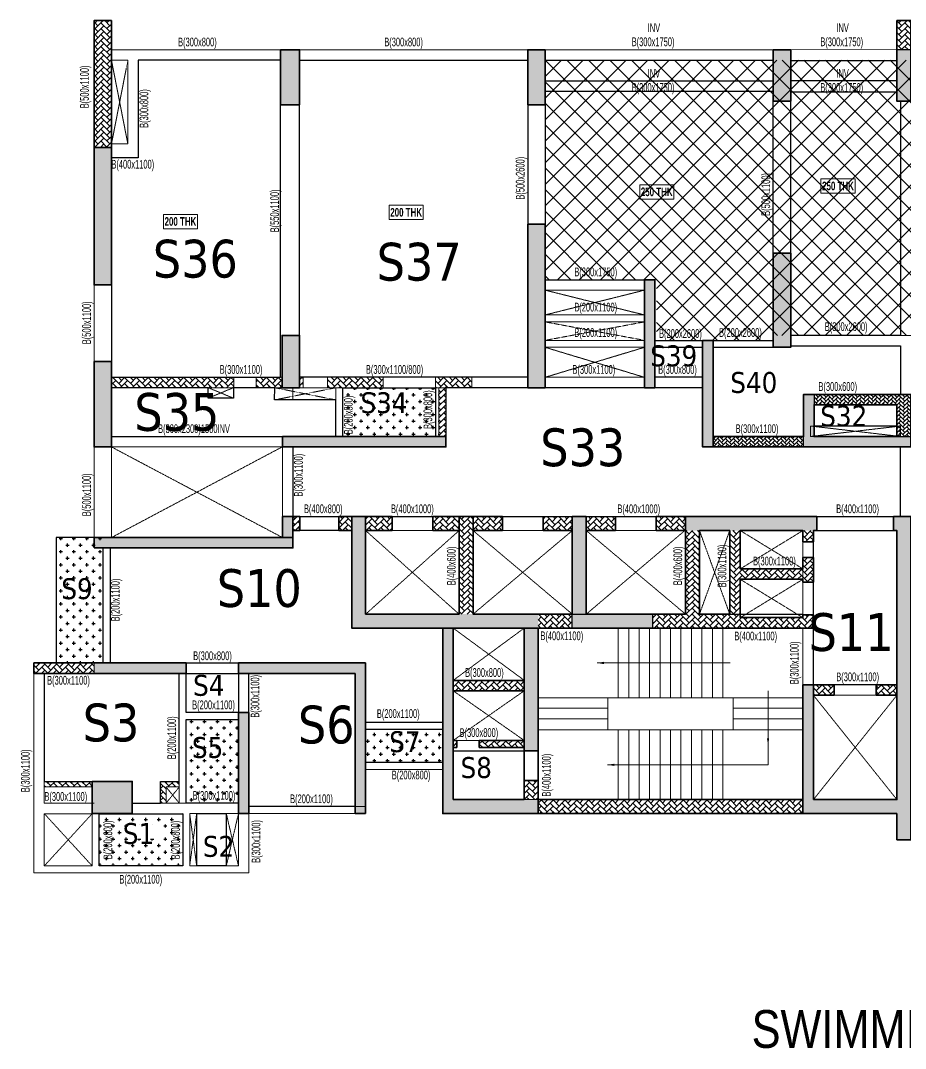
# Model space of a CAD drawing. Header units: millimetres. Extents: x 98 to 57397, y 201 to 31805.
# Drawn here: x 98 to 25502, y 1859 to 31366 of the extents above; entities that cross this region are included whole.
import ezdxf

# ---------------------------------------------------------------- set-up
doc = ezdxf.new("R2010")
doc.units = ezdxf.units.MM
doc.linetypes.add('HIDDEN', pattern=[0.375, 0.25, -0.125])
for name, color, linetype, lineweight in [('A-ANNO-DIMS', 8, 'Continuous', 15), ('A-DETL-MISC', 35, 'Continuous', 15), ('A-FLOR-IDEN', 11, 'Continuous', 9), ('A-HIDD-ABVE', 8, 'HIDDEN', 20), ('S-BEAM', 7, 'Continuous', 18), ('S-BEAM-IDEN', 2, 'Continuous', 9), ('S-COL HATCH', 9, 'Continuous', 0), ('S-COLS', 5, 'Continuous', 35)]:
    doc.layers.add(name, color=color, linetype=linetype, lineweight=lineweight)
doc.layers.add('changes', color=7, linetype='Continuous')
doc.layers.add('SUNK SLAB', color=8, linetype='Continuous')
doc.styles.add('Dim.s & Anno.(Misc.)', font='ARIALN.TTF')
doc.styles.add('Swis721 LtCn BT', font='swisscl.ttf', dxfattribs={"width": 0.9, "height": 233.355162})
doc.styles.add('Swis721 LtCn BT_B', font='', dxfattribs={"width": 0.9, "height": 246.918336})
doc.styles.get('Swis721 LtCn BT_B').set_extended_font_data('Swis721 LtCn BT', bold=True)
doc.dimstyles.new('A-GFC-100', dxfattribs={"dimscale": 100, "dimtxt": 1.75, "dimasz": 1.5, "dimexe": 1.5, "dimexo": 0, "dimgap": 1, "dimtad": 1, "dimdsep": 46, "dimtxsty": 'Dim.s & Anno.(Misc.)', "dimblk": 'ARCHTICK', "dimcen": 0, "dimdle": 1.5, "dimclrd": 256, "dimclre": 8, "dimclrt": 6, "dimazin": 2, "dimtfac": 1, "dimtix": 1, "dimtmove": 2, "dimatfit": 3, "dimfxl": 1, "dimtolj": 1, "dimlwd": -1, "dimlwe": 9, "dimarcsym": 0})
pattern_1 = [(45, (-31792792.5, 20735559.75), (0, 169.7056275), [360, -120]), (135, (-31792707.64, 20735644.6), (1e-14, 169.7056275), [360, -120])]
pattern_2 = [(45, (-31792792.494, 20735559.75), (0, 113.13708499), [240, -80]), (135, (-31792735.926, 20735616.32), (9e-15, 113.13708499), [240, -80])]
pattern_3 = [(45, (-31609283, 20752631.54), (0, 169.7056275), [360, -120]), (135, (-31609198.14, 20752716.4), (1e-14, 169.7056275), [360, -120])]
pattern_4 = [(0, (-31351980.12, 21125058.22), (187.5, 187.5), [93.75, -281.25]), (90, (-31351933.25, 21125011.34), (-187.5, 187.5), [93.75, -281.25])]

# ---------------------------------------------------------------- blocks, each defined once
blk = doc.blocks.new('A$C2f35dc8c')
at = {"layer": 'S-COL HATCH'}
h = blk.add_hatch(dxfattribs=at)
h.set_pattern_fill('AR-HBONE', color=256, scale=30)
h.set_pattern_definition(pattern_1)
h.paths.add_polyline_path([(1729, 23515), (2229, 23515), (2229, 19876), (1729, 19876)])
h = blk.add_hatch(dxfattribs=at)
h.set_pattern_fill('AR-HBONE', color=256, scale=30)
h.set_pattern_definition(pattern_1)
h.paths.add_polyline_path([(25179, 23515), (24779, 23515), (24779, 22681), (24779, 22681), (25179, 22681)])
at = {"layer": 'S-COL HATCH', "transparency": 33554687}
h = blk.add_hatch(color=256, dxfattribs=at)
h.dxf.hatch_style = 1
h.paths.add_polyline_path([(7079, 21100), (7629, 21100), (7629, 22675), (7079, 22675)])
h = blk.add_hatch(color=256, dxfattribs=at)
h.dxf.hatch_style = 1
h.paths.add_polyline_path([(14679, 22675), (14179, 22675), (14179, 21100), (14679, 21100)])
h = blk.add_hatch(color=256, dxfattribs=at)
h.dxf.hatch_style = 1
h.paths.add_polyline_path([(21229, 21200), (21729, 21200), (21729, 22675), (21229, 22675)])
h = blk.add_hatch(color=256, dxfattribs=at)
h.dxf.hatch_style = 1
h.paths.add_polyline_path([(24779, 22681), (25179, 22681), (25179, 21200), (24779, 21200)])
h = blk.add_hatch(color=256, dxfattribs=at)
h.dxf.hatch_style = 1
h.paths.add_polyline_path([(2229, 19876), (1729, 19876), (1729, 15926), (2229, 15926)])
h = blk.add_hatch(color=256, dxfattribs=at)
h.dxf.hatch_style = 1
h.paths.add_polyline_path([(14179, 17675), (14679, 17675), (14679, 12975), (14179, 12975)])
h = blk.add_hatch(color=256, dxfattribs=at)
h.dxf.hatch_style = 1
h.paths.add_polyline_path([(21729, 16835), (21229, 16835), (21229, 14135), (21729, 14135)])
h = blk.add_hatch(color=256, dxfattribs=at)
h.dxf.hatch_style = 1
h.paths.add_polyline_path([(17529, 12975), (17829, 12975), (17829, 16075), (17529, 16075)])
h = blk.add_hatch(color=256, dxfattribs=at)
h.dxf.hatch_style = 1
h.paths.add_polyline_path([(7629, 14408), (7629, 14464), (7629, 14475), (7129, 14475), (7129, 12975), (7629, 12975)])
h = blk.add_hatch(color=256, dxfattribs=at)
h.dxf.hatch_style = 1
h.paths.add_polyline_path([(19499, 14335), (19199, 14335), (19199, 11275), (19499, 11275), (19499, 11575)])
h = blk.add_hatch(color=256, dxfattribs=at)
h.dxf.hatch_style = 1
h.paths.add_polyline_path([(1729, 11275), (2229, 11275), (2229, 13726), (1729, 13726)])
at = {"layer": 'S-COL HATCH'}
h = blk.add_hatch(dxfattribs=at)
h.set_pattern_fill('AR-HBONE', color=256, scale=30)
h.set_pattern_definition(pattern_1)
h.paths.add_polyline_path([(5739, 13275), (2231, 13275), (2231, 12976), (5739, 12976)])
h = blk.add_hatch(dxfattribs=at)
h.set_pattern_fill('AR-HBONE', color=256, scale=30)
h.set_pattern_definition(pattern_1)
h.paths.add_polyline_path([(7129, 13275), (6379, 13275), (6379, 12974), (6910, 12974), (6910, 12975), (7129, 12975)])
h = blk.add_hatch(dxfattribs=at)
h.set_pattern_fill('AR-HBONE', color=256, scale=30)
h.set_pattern_definition(pattern_1)
h.paths.add_polyline_path([(7730, 13275), (7629, 13275), (7629, 12975), (7730, 12975)])
h = blk.add_hatch(dxfattribs=at)
h.set_pattern_fill('AR-HBONE', color=256, scale=30)
h.set_pattern_definition(pattern_1)
h.paths.add_polyline_path([(10029, 13275), (8430, 13275), (8430, 12975), (10029, 12975)])
h = blk.add_hatch(dxfattribs=at)
h.set_pattern_fill('AR-HBONE', color=256, scale=30)
h.set_pattern_definition(pattern_1)
h.paths.add_polyline_path([(11529, 13275), (11529, 12975), (12579, 12975), (12579, 13275)])
h = blk.add_hatch(dxfattribs=at)
h.set_pattern_fill('AR-HBONE', color=256, scale=30)
h.set_pattern_definition(pattern_1)
h.paths.add_polyline_path([(11829, 12975), (11629, 12975), (11629, 11575), (11829, 11575)])
at = {"layer": 'S-COL HATCH', "transparency": 33554687}
h = blk.add_hatch(color=256, dxfattribs=at)
h.dxf.hatch_style = 1
h.paths.add_polyline_path([(22099, 12785), (22399, 12785), (22399, 11575), (25179, 11575), (25179, 11275), (22099, 11275)])
at = {"layer": 'S-COL HATCH'}
h = blk.add_hatch(dxfattribs=at)
h.set_pattern_fill('AR-HBONE', color=256, scale=20)
h.set_pattern_definition(pattern_2)
h.paths.add_polyline_path([(24779, 12485), (24779, 11575), (24779, 11575), (24779, 11575), (25179, 11575), (25179, 12785), (22399, 12785), (22399, 12485), (22399, 12485)])
at = {"layer": 'S-COL HATCH', "transparency": 33554687}
h = blk.add_hatch(color=256, dxfattribs=at)
h.dxf.hatch_style = 1
h.paths.add_polyline_path([(11829, 11575), (11629, 11575), (7439, 11575), (7439, 11275), (11829, 11275)])
h.paths.add_polyline_path([(7439, 11575), (7140, 11575), (7140, 11275), (7439, 11275)])
at = {"layer": 'S-COL HATCH'}
h = blk.add_hatch(dxfattribs=at)
h.set_pattern_fill('AR-HBONE', color=256, scale=20)
h.set_pattern_definition(pattern_2)
h.paths.add_polyline_path([(19499, 11575), (19499, 11275), (22099, 11275), (22099, 11575)])
at = {"layer": 'S-COL HATCH', "transparency": 33554687}
h = blk.add_hatch(color=256, dxfattribs=at)
h.dxf.hatch_style = 1
h.paths.add_polyline_path([(7140, 8675), (7439, 8675), (7439, 9275), (7140, 9275)])
at = {"layer": 'S-COL HATCH'}
h = blk.add_hatch(dxfattribs=at)
h.set_pattern_fill('AR-HBONE', color=256, scale=30)
h.set_pattern_definition(pattern_3)
h.paths.add_polyline_path([(7640, 8875), (7640, 9275), (7440, 9275), (7440, 8875)])
h = blk.add_hatch(dxfattribs=at)
h.set_pattern_fill('AR-HBONE', color=256, scale=30)
h.set_pattern_definition(pattern_3)
h.paths.add_polyline_path([(9125, 8875), (9125, 9275), (8760, 9275), (8760, 8875), (8849, 8875)])
at = {"layer": 'S-COL HATCH', "transparency": 33554687}
h = blk.add_hatch(color=256, dxfattribs=at)
h.dxf.hatch_style = 1
h.paths.add_polyline_path([(14479, 6075), (14479, 6475), (9525, 6475), (9525, 9275), (9125, 9275), (9125, 6075)])
at = {"layer": 'S-COL HATCH'}
h = blk.add_hatch(dxfattribs=at)
h.set_pattern_fill('AR-HBONE', color=256, scale=30)
h.set_pattern_definition(pattern_3)
h.paths.add_polyline_path([(10283, 8875), (10283, 9275), (9525, 9275), (9525, 8875)])
h = blk.add_hatch(dxfattribs=at)
h.set_pattern_fill('AR-HBONE', color=256, scale=30)
h.set_pattern_definition(pattern_3)
h.paths.add_polyline_path([(12209, 9275), (11453, 9275), (11453, 8875), (12209, 8875)])
h = blk.add_hatch(dxfattribs=at)
h.set_pattern_fill('AR-HBONE', color=256, scale=30)
h.set_pattern_definition(pattern_1)
h.paths.add_polyline_path([(12209, 6475), (12609, 6475), (12609, 9275), (12209, 9275)])
h = blk.add_hatch(dxfattribs=at)
h.set_pattern_fill('AR-HBONE', color=256, scale=30)
h.set_pattern_definition(pattern_3)
h.paths.add_polyline_path([(13450, 9275), (12609, 9275), (12609, 8875), (13450, 8875)])
h = blk.add_hatch(dxfattribs=at)
h.set_pattern_fill('AR-HBONE', color=256, scale=30)
h.set_pattern_definition(pattern_3)
h.paths.add_polyline_path([(15460, 8875), (15460, 9275), (14620, 9275), (14620, 8875)])
at = {"layer": 'S-COL HATCH', "transparency": 33554687}
h = blk.add_hatch(color=256, dxfattribs=at)
h.dxf.hatch_style = 1
h.paths.add_polyline_path([(15459, 9275), (15859, 9275), (15859, 6475), (15459, 6475)])
at = {"layer": 'S-COL HATCH'}
h = blk.add_hatch(dxfattribs=at)
h.set_pattern_fill('AR-HBONE', color=256, scale=30)
h.set_pattern_definition(pattern_3)
h.paths.add_polyline_path([(16700, 8875), (16700, 9275), (15860, 9275), (15860, 8875)])
h = blk.add_hatch(dxfattribs=at)
h.set_pattern_fill('AR-HBONE', color=256, scale=30)
h.set_pattern_definition(pattern_3)
h.paths.add_polyline_path([(18710, 8875), (18710, 9275), (17870, 9275), (17870, 8875), (18200, 8875)])
at = {"layer": 'S-COL HATCH', "transparency": 33554687}
h = blk.add_hatch(color=256, dxfattribs=at)
h.dxf.hatch_style = 1
h.paths.add_polyline_path([(18709, 9275), (22479, 9275), (22479, 8875), (18709, 8875)])
h = blk.add_hatch(color=256, dxfattribs=at)
h.dxf.hatch_style = 1
h.paths.add_polyline_path([(22379, 4450), (22079, 4450), (22079, 1150), (22079, 750), (24779, 750), (24779, 0), (25179, 0), (25179, 1150), (25179, 1150), (25179, 9275), (24679, 9275), (24679, 8875), (24779, 8875), (24779, 1150), (24779, 1150), (22379, 1150), (22379, 1150)])
at = {"layer": 'S-COL HATCH'}
h = blk.add_hatch(dxfattribs=at)
h.set_pattern_fill('AR-HBONE', color=256, scale=30)
h.set_pattern_definition(pattern_1)
h.paths.add_polyline_path([(19979, 8875), (20279, 8875), (20279, 7775), (22079, 7775), (22079, 8100), (22379, 8100), (22379, 7398), (22079, 7398), (22079, 7475), (20279, 7475), (20279, 6375), (22079, 6375), (22079, 6453), (22379, 6453), (22379, 6075), (17759, 6075), (17759, 6475), (19979, 6475)])
h = blk.add_hatch(dxfattribs=at)
h.set_pattern_fill('AR-HBONE', color=256, scale=30)
h.set_pattern_definition(pattern_1)
h.paths.add_polyline_path([(18709, 6475), (19109, 6475), (19109, 8875), (18709, 8875)])
h = blk.add_hatch(dxfattribs=at)
h.set_pattern_fill('AR-HBONE', color=256, scale=30)
h.set_pattern_definition(pattern_1)
h.paths.add_polyline_path([(22079, 8875), (22379, 8875), (22379, 8550), (22079, 8550)])
at = {"layer": 'S-COL HATCH', "transparency": 33554687}
h = blk.add_hatch(color=256, dxfattribs=at)
h.dxf.hatch_style = 1
h.paths.add_polyline_path([(1729, 8675), (1729, 8375), (7439, 8375), (7439, 8675)])
at = {"layer": 'S-COL HATCH'}
h = blk.add_hatch(dxfattribs=at)
h.set_pattern_fill('AR-HBONE', color=256, scale=30)
h.set_pattern_definition(pattern_1)
h.paths.add_polyline_path([(15459, 6475), (14479, 6475), (14479, 6075), (15459, 6075)])
at = {"layer": 'S-COL HATCH', "transparency": 33554687}
h = blk.add_hatch(color=256, dxfattribs=at)
h.dxf.hatch_style = 1
h.paths.add_polyline_path([(15459, 6475), (17759, 6475), (17759, 6075), (15459, 6075)])
h = blk.add_hatch(color=256, dxfattribs=at)
h.dxf.hatch_style = 1
h.paths.add_polyline_path([(12039, 6075), (11739, 6075), (11739, 750), (12039, 750), (14479, 750), (14479, 1150), (12039, 1150), (12039, 2850), (12039, 2850), (12039, 2850)])
h = blk.add_hatch(color=256, dxfattribs=at)
h.dxf.hatch_style = 1
h.paths.add_polyline_path([(14479, 6075), (14079, 6075), (14079, 6075), (14079, 4575), (14079, 4575), (14079, 4275), (14079, 2550), (14479, 2550)])
at = {"layer": 'S-COL HATCH'}
h = blk.add_hatch(dxfattribs=at)
h.set_pattern_fill('AR-HBONE', color=256, scale=30)
h.set_pattern_definition(pattern_1)
h.paths.add_polyline_path([(1729, 4775), (1729, 5075), (0, 5075), (0, 4775)])
at = {"layer": 'S-COL HATCH', "transparency": 33554687}
h = blk.add_hatch(color=256, dxfattribs=at)
h.dxf.hatch_style = 1
h.paths.add_polyline_path([(4375, 5075), (1729, 5075), (1729, 4775), (4375, 4775)])
h = blk.add_hatch(color=256, dxfattribs=at)
h.dxf.hatch_style = 1
h.paths.add_polyline_path([(9525, 5075), (5875, 5075), (5875, 4775), (9225, 4775), (9225, 750), (9525, 750)])
at = {"layer": 'S-COL HATCH'}
h = blk.add_hatch(dxfattribs=at)
h.set_pattern_fill('AR-HBONE', color=256, scale=30)
h.set_pattern_definition(pattern_1)
h.paths.add_polyline_path([(14079, 4575), (12039, 4575), (12039, 4275), (14079, 4275)])
h = blk.add_hatch(dxfattribs=at)
h.set_pattern_fill('AR-HBONE', color=256, scale=30)
h.set_pattern_definition([(45, (-31792792.5, 20683630.75), (0, 169.7056275), [360, -120]), (135, (-31792707.64, 20683715.6), (1e-14, 169.7056275), [360, -120])])
h.paths.add_polyline_path([(22979, 4150), (22979, 4450), (22379, 4450), (22379, 4150)])
h.paths.add_polyline_path([(24779, 4150), (24779, 4450), (24179, 4450), (24179, 4150)])
at = {"layer": 'S-COL HATCH', "transparency": 33554687}
h = blk.add_hatch(color=256, dxfattribs=at)
h.dxf.hatch_style = 1
h.paths.add_polyline_path([(6175, 3648), (5875, 3648), (5875, 750), (6175, 750)])
at = {"layer": 'S-COL HATCH'}
h = blk.add_hatch(dxfattribs=at)
h.set_pattern_fill('AR-HBONE', color=256, scale=30)
h.set_pattern_definition(pattern_1)
h.paths.add_polyline_path([(12139, 2850), (12039, 2850), (12039, 2650), (12139, 2650)])
h = blk.add_hatch(dxfattribs=at)
h.set_pattern_fill('AR-HBONE', color=256, scale=30)
h.set_pattern_definition(pattern_1)
h.paths.add_polyline_path([(12789, 2850), (12789, 2650), (14079, 2650), (14079, 2850)])
h = blk.add_hatch(dxfattribs=at)
h.set_pattern_fill('AR-HBONE', color=256, scale=30)
h.set_pattern_definition([(45, (-31792792.5, 20635841.75), (0, 169.7056275), [360, -120]), (135, (-31792707.64, 20635926.6), (1e-14, 169.7056275), [360, -120])])
h.paths.add_polyline_path([(4175, 1675), (4175, 1515), (3795, 1515), (3795, 1048), (3635, 1048), (3635, 1675)])
h.paths.add_polyline_path([(300, 1675), (1675, 1675), (1675, 1515), (300, 1515)])
at = {"layer": 'S-COL HATCH', "transparency": 33554687}
h = blk.add_hatch(color=256, dxfattribs=at)
h.dxf.hatch_style = 1
h.paths.add_polyline_path([(2825, 1675), (1675, 1675), (1675, 750), (2825, 750)])
at = {"layer": 'S-COL HATCH'}
h = blk.add_hatch(dxfattribs=at)
h.set_pattern_fill('AR-HBONE', color=256, scale=30)
h.set_pattern_definition(pattern_1)
h.paths.add_polyline_path([(14479, 1700), (14079, 1700), (14079, 1150), (14479, 1150)])
h = blk.add_hatch(dxfattribs=at)
h.set_pattern_fill('AR-HBONE', color=256, scale=30)
h.set_pattern_definition(pattern_1)
h.paths.add_polyline_path([(14479, 1150), (22079, 1150), (22079, 750), (14479, 750)])
at = {"layer": 'changes'}
blk.add_line((24779, 22681, 0), (25179, 22681, 0), dxfattribs=at)
at = {"layer": 'changes', "elevation": 0}
for points in [[(22099, 12785), (22399, 12785), (22399, 11575), (25179, 11575), (25179, 11275), (22099, 11275)], [(15459, 6475), (17759, 6475), (17759, 6075), (15459, 6075)]]:
    blk.add_lwpolyline(points, close=True, dxfattribs=at)
at = {"layer": 'S-BEAM', "linetype": 'HIDDEN'}
blk.add_line((15859, 9275, 0), (16675, 9275, 0), dxfattribs=at)
at = {"layer": 'S-BEAM', "color": 5, "elevation": 0}
for points in [[(5739, 13276), (2231, 13276), (2231, 12976), (5739, 12976)], [(6379, 13275), (7129, 13275), (7129, 12974), (6379, 12974)], [(7629, 13275), (7730, 13275), (7730, 12975), (7629, 12975)], [(8430, 13275), (10029, 13275), (10029, 12975), (8430, 12975)], [(11529, 13275), (12579, 13275), (12579, 12975), (11529, 12975)], [(11629, 12975), (11829, 12975), (11829, 11575), (11629, 11575)]]:
    blk.add_lwpolyline(points, close=True, dxfattribs=at)
at = {"layer": 'S-COL HATCH'}
blk.add_line((22399, 12485, 0), (22399, 12785, 0), dxfattribs=at)
at = {"layer": 'S-COL HATCH', "transparency": 33554687}
blk.add_line((1729, 5075, 0), (1729, 4775, 0), dxfattribs=at)
at = {"layer": 'S-COLS'}
for p, q in [((2229, 23515, 0), (2229, 23515, 0)), ((2229, 19876, 0), (1729, 19876, 0)), ((7140, 11275, 0), (7140, 11575, 0)), ((19499, 11575, 0), (19499, 11275, 0)), ((7640, 9275, 0), (7439, 9275, 0)), ((7640, 8875, 0), (7640, 9275, 0)), ((8760, 9275, 0), (8760, 8875, 0)), ((8760, 9275, 0), (9125, 9275, 0)), ((9525, 9275, 0), (10283, 9275, 0)), ((10283, 8875, 0), (10283, 9275, 0)), ((11453, 9275, 0), (11453, 8875, 0)), ((11453, 9275, 0), (12209, 9275, 0)), ((12609, 9275, 0), (13450, 9275, 0)), ((13450, 8875, 0), (13450, 9275, 0)), ((14620, 9275, 0), (14620, 8875, 0)), ((16700, 8875, 0), (16700, 9275, 0)), ((17870, 9275, 0), (17870, 8875, 0)), ((17870, 9275, 0), (18709, 9275, 0)), ((7640, 8875, 0), (7439, 8875, 0)), ((8760, 8875, 0), (9125, 8875, 0)), ((10283, 8875, 0), (9525, 8875, 0)), ((11453, 8875, 0), (12209, 8875, 0)), ((12609, 8875, 0), (13450, 8875, 0)), ((14620, 8875, 0), (15459, 8875, 0)), ((15859, 8875, 0), (16700, 8875, 0)), ((17870, 8875, 0), (18709, 8875, 0)), ((9525, 5075, 0), (5875, 5075, 0)), ((5875, 5075, 0), (5875, 4775, 0)), ((9525, 5075, 0), (9525, 750, 0)), ((5875, 4775, 0), (9225, 4775, 0)), ((9225, 4775, 0), (9225, 750, 0)), ((22079, 4450, 0), (22079, 1150, 0)), ((22379, 4450, 0), (22379, 1150, 0)), ((14079, 2550, 0), (14479, 2550, 0)), ((14079, 1700, 0), (14479, 1700, 0)), ((22079, 1150, 0), (22079, 750, 0)), ((9525, 750, 0), (9225, 750, 0))]:
    blk.add_line(p, q, dxfattribs=at)
at = {"layer": 'S-COLS', "elevation": 0}
for points in [[(2229, 23515), (2229, 15926), (1729, 15926), (1729, 23515)], [(24779, 23515), (25179, 23515), (25179, 21200), (24779, 21200)], [(7079, 22675), (7629, 22675), (7629, 21100), (7079, 21100)], [(14679, 22675), (14179, 22675), (14179, 21100), (14679, 21100)], [(21229, 21200), (21729, 21200), (21729, 22675), (21229, 22675)], [(14179, 17675), (14679, 17675), (14679, 12975), (14179, 12975)], [(21229, 16835), (21229, 14135), (21729, 14135), (21729, 16835)], [(17529, 16075), (17829, 16075), (17829, 12975), (17529, 12975)], [(19199, 14335), (19199, 11275), (25179, 11275), (25179, 12785), (22099, 12785), (22099, 11575), (19499, 11575), (19499, 14335), (19199, 14335)], [(1729, 13726), (2229, 13726), (2229, 11275), (1729, 11275)], [(24779, 12485), (22399, 12485), (22399, 11575), (24779, 11575)], [(19109, 6475), (19979, 6475), (19979, 8875), (19109, 8875)], [(1729, 8375), (7439, 8375), (7439, 8675), (1729, 8675)], [(0, 5075), (4375, 5075), (4375, 4775), (0, 4775)], [(14079, 4575), (12039, 4575), (12039, 4275), (14079, 4275)], [(5875, 3648), (6175, 3648), (6175, 750), (5875, 750)], [(1675, 750), (2825, 750), (2825, 1675), (1675, 1675)]]:
    blk.add_lwpolyline(points, close=True, dxfattribs=at)
for points in [[(14179, 21100), (14179, 22675), (14679, 22675), (14679, 21100)], [(14679, 17675), (14679, 12975), (14179, 12975), (14179, 17675)], [(7129, 12975), (7129, 14475), (7629, 14475), (7629, 12975), (7079, 12975)], [(7140, 11275), (11829, 11275), (11829, 11575), (7140, 11575)], [(18709, 9275), (22479, 9275), (22479, 8875), (22379, 8875), (22379, 8550), (22079, 8550), (22079, 8875), (21179, 8875), (20279, 8875), (20279, 7775), (22079, 7775), (22079, 8100), (22379, 8100), (22379, 7398), (22079, 7398), (22079, 7475), (20279, 7475), (20279, 6375), (21179, 6375), (22079, 6375), (22079, 6453), (22379, 6453), (22379, 6075), (20279, 6075), (20279, 6075), (9125, 6075), (9125, 9275), (9525, 9275), (9525, 6475), (12209, 6475), (12209, 9275)], [(12209, 9275), (12609, 9275)], [(12609, 9275), (12609, 6475), (15459, 6475), (15459, 9275)], [(15459, 9275), (15859, 9275)], [(15859, 9275), (15859, 6475), (18709, 6475), (18709, 9275)], [(25179, 1150), (25179, 9275), (24679, 9275), (24679, 8875), (24779, 8875), (24779, 1150), (22379, 1150)], [(11739, 6075), (11739, 750), (12039, 750)], [(12039, 1150), (12039, 6075)], [(14079, 6075), (14079, 1150)], [(14079, 750), (14479, 750), (14479, 6075)], [(22379, 4150), (22979, 4150), (22979, 4450), (22079, 4450)], [(24779, 4150), (24179, 4150), (24179, 4450), (24779, 4450)], [(12139, 2850), (12039, 2850)], [(12139, 2650), (12139, 2850)], [(12789, 2850), (12789, 2650)], [(14079, 2850), (12789, 2850)], [(12039, 2650), (12139, 2650)], [(12789, 2650), (14079, 2650)], [(14079, 1150), (12039, 1150)], [(22079, 1150), (14479, 1150), (14479, 750), (24779, 750)], [(24779, 750), (24779, 0), (25179, 0), (25179, 1150)], [(12039, 750), (14079, 750)]]:
    blk.add_lwpolyline(points, dxfattribs=at)
at = {"layer": 'S-COLS', "color": 5, "elevation": 0}
blk.add_lwpolyline([(7140, 9275), (7439, 9275), (7439, 8675), (7140, 8675)], close=True, dxfattribs=at)
blk = doc.blocks.new('_ARCHTICK')
at = {"color": 0, "linetype": 'ByBlock', "const_width": 0.15}
blk.add_lwpolyline([(-0.5, -0.5), (0.5, 0.5)], dxfattribs=at)

msp = doc.modelspace()

# ---------------------------------------------------------------- hatches: boundary and pattern name
at = {"layer": 'S-COL HATCH'}
h = msp.add_hatch(dxfattribs=at)
h.set_pattern_fill('ANSI37', color=256, scale=3500)
h.set_pattern_definition([(45, (-31353012.23, 20680958.36), (-309.359217, 309.359217), []), (135, (-31353012.23, 20680958.36), (-309.359217, -309.359217), [])])
h.paths.add_polyline_path([(42358, 30226), (15158, 30226), (15158, 23926), (18358, 23926), (18358, 22186), (21708, 22186), (21708, 22326), (35808, 22326), (35800, 22186), (39158, 22186), (39158, 23926), (42358, 23926)])
at = {"layer": 'SUNK SLAB'}
h = msp.add_hatch(dxfattribs=at)
h.set_pattern_fill('CROSS', color=8, scale=750, style=0)
h.set_pattern_definition(pattern_4)
h.paths.add_polyline_path([(9348, 20826), (9348, 19426), (12108, 19426), (12108, 20826)])
h.paths.add_polyline_path([(9775, 19428), (9775, 20701), (9248, 20701), (9248, 19428)], flags=9)
h = msp.add_hatch(dxfattribs=at)
h.set_pattern_fill('CROSS', color=8, scale=750, style=0)
h.set_pattern_definition(pattern_4)
h.paths.add_polyline_path([(2468, 16526), (1118, 16526), (1118, 12926), (2468, 12926)])
h = msp.add_hatch(dxfattribs=at)
h.set_pattern_fill('CROSS', color=8, scale=750, style=0)
h.set_pattern_definition([(0, (-31351980.12, 21125058.2), (187.5, 187.5), [93.75, -281.25]), (90, (-31351933.25, 21125011.33), (-187.5, 187.5), [93.75, -281.25])])
h.paths.add_polyline_path([(6354, 11299), (4854, 11299), (4854, 8899), (6354, 8899)])
h.paths.add_polyline_path([(4974, 8857), (6373, 8857), (6373, 9384), (4974, 9384)], flags=9)
h = msp.add_hatch(dxfattribs=at)
h.set_pattern_fill('CROSS', color=8, scale=750, style=0)
h.set_pattern_definition(pattern_4)
h.paths.add_polyline_path([(12218, 10066), (12218, 11026), (10004, 11026), (10004, 10066)])
h = msp.add_hatch(dxfattribs=at)
h.set_pattern_fill('CROSS', color=8, scale=750, style=0)
h.set_pattern_definition(pattern_4)
h.paths.add_polyline_path([(4754, 7100), (4754, 8601), (2354, 8599), (2354, 7099)])
h.paths.add_polyline_path([(3187, 7872), (3187, 8284), (4165, 8284), (4165, 7872)], flags=0)
h.paths.add_polyline_path([(2816, 7230), (2816, 8503), (2289, 8503), (2289, 7230)], flags=9)
h.paths.add_polyline_path([(4811, 7223), (4811, 8496), (4284, 8496), (4284, 7223)], flags=9)
h.paths.add_polyline_path([(3141, 7820), (4191, 7820), (4191, 8338), (3141, 8338)], flags=24)

# ---------------------------------------------------------------- linework, layer by layer
at = {"layer": 'A-ANNO-DIMS', "ltscale": 500, "elevation": 0}
msp.add_lwpolyline([(20768, 10001), (21558, 10001), (21558, 10566)], dxfattribs=at)
at = {"layer": 'A-DETL-MISC'}
for p, q in [((17258, 13926, 0), (17258, 11926, 0)), ((17558, 13926, 0), (17558, 11926, 0)), ((17858, 13926, 0), (17858, 11926, 0)), ((18158, 13926, 0), (18158, 11926, 0)), ((18458, 13926, 0), (18458, 11926, 0)), ((18758, 13926, 0), (18758, 11926, 0)), ((19058, 13926, 0), (19058, 11926, 0)), ((19358, 13926, 0), (19358, 11926, 0)), ((19658, 13926, 0), (19658, 11926, 0)), ((19958, 13926, 0), (19958, 11926, 0)), ((20258, 13926, 0), (20258, 11926, 0)), ((17258, 9001, 0), (17258, 11001, 0)), ((17558, 9001, 0), (17558, 11001, 0)), ((17858, 9001, 0), (17858, 11001, 0)), ((18158, 9001, 0), (18158, 11001, 0)), ((18458, 9001, 0), (18458, 11001, 0)), ((18758, 9001, 0), (18758, 11001, 0)), ((19058, 9001, 0), (19058, 11001, 0)), ((19358, 9001, 0), (19358, 11001, 0)), ((19658, 9001, 0), (19658, 11001, 0)), ((19958, 9001, 0), (19958, 11001, 0)), ((20258, 9001, 0), (20258, 11001, 0))]:
    msp.add_line(p, q, dxfattribs=at)
at = {"layer": 'A-DETL-MISC', "elevation": 0}
for points in [[(16958, 11926), (14958, 11926)], [(20558, 11926), (22558, 11926)], [(16958, 11626), (14958, 11626)], [(20558, 11626), (22558, 11626)], [(16958, 11326), (14958, 11326)], [(20558, 11326), (22558, 11326)], [(16958, 11001), (14958, 11001)], [(20558, 11001), (22558, 11001)]]:
    msp.add_lwpolyline(points, dxfattribs=at)
msp.add_lwpolyline([(20558, 11926), (20558, 11001), (16958, 11001), (16958, 11926)], close=True, dxfattribs=at)
at = {"layer": 'A-FLOR-IDEN', "color": 8, "elevation": 0, "flags": 128}
for points in [[(18850, 26651), (18850, 26239), (17873, 26239), (17873, 26651)], [(24054, 26821), (24054, 26409), (23077, 26409), (23077, 26821)], [(11657, 26064), (11657, 25652), (10680, 25652), (10680, 26064)], [(5177, 25801), (5177, 25389), (4199, 25389), (4199, 25801)]]:
    msp.add_lwpolyline(points, close=True, dxfattribs=at)
at = {"layer": 'A-HIDD-ABVE', "linetype": 'HIDDEN'}
for p, q in [((3178, 30226, 0), (2708, 27826, 0)), ((3178, 27826, 0), (2708, 30226, 0)), ((15158, 23626, 0), (18008, 22916, 0)), ((15158, 22916, 0), (18008, 23626, 0)), ((18008, 23626, 0), (18008, 23626, 0)), ((15158, 22716, 0), (17958, 22196, 0)), ((15158, 22186, 0), (18008, 22716)), ((15158, 21986, 0), (18008, 21126, 0)), ((15158, 21126, 0), (18008, 21986, 0)), ((5485, 20527, 0), (6208, 20827, 0)), ((6208, 20527, 0), (5485, 20827, 0)), ((9148, 20476, 0), (7389, 20827, 0)), ((7389, 20476, 0), (9148, 20826, 0)), ((22778, 19727, 0), (25358, 19426, 0)), ((22778, 19426, 0), (25358, 19727, 0)), ((2708, 19126, 0), (7618, 16526, 0)), ((2708, 16526, 0), (7606, 19126, 0)), ((10004, 16726, 0), (12688, 14326, 0)), ((10004, 14326, 0), (12688, 16726, 0)), ((13088, 16726, 0), (15938, 14326, 0)), ((13088, 14326, 0), (15938, 16726, 0)), ((16338, 16726, 0), (19188, 14326, 0)), ((16338, 14326, 0), (19168, 16726, 0)), ((19588, 16726, 0), (20458, 14326, 0)), ((19588, 14326, 0), (20458, 16726, 0)), ((20758, 16726, 0), (22558, 15626, 0)), ((20758, 15626, 0), (22558, 16726, 0)), ((20758, 15326, 0), (22558, 14226, 0)), ((20758, 14226, 0), (22558, 15326, 0)), ((12518, 13926, 0), (14558, 12426, 0)), ((12518, 12426, 0), (14558, 13926, 0)), ((12518, 12126, 0), (14558, 10701, 0)), ((12518, 10701, 0), (14557, 12126, 0)), ((22858, 12001, 0), (25258, 9001, 0)), ((22858, 9001, 0), (25258, 12001, 0)), ((4274, 9366, 0), (4654, 8901, 0)), ((4274, 8901, 0), (4654, 9366, 0)), ((2154, 7099, 0), (779, 8599, 0)), ((779, 7099, 0), (2154, 8599, 0)), ((4954, 8601, 0), (5155, 7101, 0)), ((4954, 7101, 0), (5154, 8601, 0)), ((6004, 8601, 0), (6355, 7101, 0)), ((6004, 7101, 0), (6354, 8601, 0))]:
    msp.add_line(p, q, dxfattribs=at)
at = {"layer": 'changes'}
msp.add_line((20458, 14326, 0), (22558, 14326, 0), dxfattribs=at)
at = {"layer": 'changes', "color": 1, "elevation": 0}
for points in [[(3478, 30226), (3478, 27426), (2708, 27426), (2709, 21127), (7558, 21126), (7558, 30226)], [(8108, 30226), (14658, 30226), (14658, 21126), (8108, 21126)], [(15158, 30226), (21708, 30226), (21708, 29626), (15158, 29626)], [(22208, 30221), (25258, 30221), (25258, 29632), (22208, 29632)], [(21708, 22186), (21708, 29326), (15158, 29326), (15158, 23926), (18308, 23926), (18308, 22186)], [(22208, 29321), (25258, 29321), (25258, 29051), (25358, 29051), (25358, 22326), (22208, 22326)], [(18308, 21986), (19678, 21986), (19678, 21126), (18308, 21126)], [(22578, 19426), (19978, 19426), (19978, 21986), (22208, 21986), (22208, 22026), (25358, 22026), (25358, 20636), (22578, 20636)], [(7918, 19126), (7918, 17126), (25358, 17126), (25358, 19126), (19678, 19126), (19678, 20826), (12308, 20826), (12308, 19126)], [(9348, 20826), (12008, 20826), (12008, 19426), (9348, 19426)], [(22878, 20336), (25258, 20336), (25258, 19727), (22878, 19727)], [(2118, 12926), (2468, 12926), (2468, 13276), (2468, 15876), (2468, 16226), (2208, 16226), (2208, 16226), (2208, 16526), (1118, 16526), (1118, 12926)], [(2668, 16226), (2668, 12926), (10004, 12926), (10004, 11226), (12218, 11226), (12218, 13926), (9604, 13926), (9604, 16726), (7918, 16726), (7918, 16226)], [(22858, 16726), (25258, 16726), (25258, 12301), (22858, 12301)], [(4654, 12626), (779, 12626), (779, 9624), (779, 9524), (3304, 9526), (3304, 8899), (4114, 8899), (4114, 9524), (4654, 9524)], [(4854, 12624), (6354, 12624), (6354, 11499), (4854, 11499)], [(6654, 12626), (9704, 12626), (9704, 8801), (6654, 8801)], [(4854, 11299), (6354, 11299), (6354, 8899), (4854, 8899)], [(10004, 11026), (12218, 11026), (12218, 10066), (10004, 10066)], [(12518, 10401), (14558, 10401), (14558, 9001), (12518, 9001)], [(2359, 8599), (4754, 8599), (4754, 7099), (2359, 7099)], [(5154, 8601), (6004, 8601), (6004, 7101), (5155, 7101)]]:
    msp.add_lwpolyline(points, close=True, dxfattribs=at)
msp.add_lwpolyline([(9148, 19426), (9148, 20476), (7389, 20476), (7400, 20825), (6208, 20825), (6208, 20527), (5485, 20527), (5485, 20826), (2708, 20827), (2708, 19426), (9148, 19426)], dxfattribs=at)
at = {"layer": 'S-BEAM'}
for p, q in [((2708, 30526, 0), (8108, 30526, 0)), ((8108, 30526, 0), (14658, 30526, 0)), ((15158, 30526, 0), (21708, 30526, 0)), ((22208, 30526, 0), (25258, 30532, 0)), ((2708, 30226, 0), (3178, 30226, 0)), ((3178, 27826, 0), (3178, 30226, 0)), ((15158, 30226, 0), (21708, 30226, 0)), ((22208, 30221, 0), (25258, 30227, 0)), ((15158, 29626, 0), (21708, 29626, 0)), ((22208, 29626, 0), (25258, 29632, 0)), ((15158, 29326, 0), (21708, 29326, 0)), ((22208, 29321, 0), (25258, 29327, 0)), ((15158, 25526, 0), (15158, 28991, 0)), ((2708, 27826, 0), (3178, 27826, 0)), ((15408, 23926, 0), (15158, 23926, 0)), ((2208, 23777, 0), (2208, 21577, 0)), ((15158, 23626, 0), (18008, 23626, 0)), ((18008, 23626, 0), (18008, 23626, 0)), ((15158, 22916, 0), (18008, 22916, 0)), ((15158, 22716, 0), (18008, 22716)), ((15158, 22186, 0), (18008, 22186, 0)), ((18358, 22186, 0), (21716, 22186, 0)), ((19978, 22186, 0), (21708, 22186, 0)), ((22208, 22326, 0), (35316, 22326, 0)), ((15158, 21986, 0), (18008, 21986, 0)), ((15158, 21126, 0), (18008, 21126, 0)), ((8108, 20826, 0), (9148, 20826, 0)), ((9148, 20826, 0), (9148, 19426, 0)), ((9348, 20826, 0), (12008, 20826, 0)), ((9348, 20826, 0), (9348, 19426, 0)), ((12308, 20826, 0), (14658, 20826, 0)), ((2208, 19126, 0), (2208, 16526, 0)), ((2708, 19126, 0), (2708, 16526, 0)), ((2708, 19126, 0), (7606, 19126, 0)), ((7618, 17126, 0), (7618, 19126, 0)), ((2468, 16526, 0), (1118, 16526, 0)), ((1118, 12926), (1118, 16526)), ((10004, 16726, 0), (12688, 16726, 0)), ((13088, 16726, 0), (15938, 16726, 0)), ((16338, 16726, 0), (19168, 16726, 0)), ((22558, 14304, 0), (22558, 16726, 0)), ((2468, 12926), (2468, 16226, 0)), ((22558, 13926, 0), (22558, 12301, 0)), ((479, 12626, 0), (479, 6901, 0)), ((23458, 12001, 0), (24658, 12001, 0)), ((4854, 11299, 0), (6354, 11299, 0)), ((4854, 11299, 0), (4854, 8899, 0)), ((10004, 11026, 0), (12218, 11026, 0)), ((12618, 10701, 0), (13268, 10701, 0)), ((10004, 10066, 0), (12218, 10066, 0)), ((10004, 9866, 0), (12218, 9866, 0)), ((4274, 9366, 0), (4654, 9366, 0)), ((4274, 9366, 0), (4274, 8899, 0)), ((4654, 9366, 0), (4654, 8899, 0)), ((2208, 8899, 0), (779, 8899, 0)), ((3279, 8899, 0), (6354, 8899, 0)), ((2359, 8599, 0), (779, 8599, 0)), ((779, 7099, 0), (779, 8599, 0)), ((2154, 8601, 0), (2154, 7099, 0)), ((2354, 8599, 0), (4754, 8601, 0)), ((2354, 8601, 0), (2354, 7099, 0)), ((4754, 8601, 0), (4754, 7101, 0)), ((4954, 8601, 0), (5154, 8601, 0)), ((4954, 8601, 0), (4954, 7101, 0)), ((5154, 8601, 0), (5155, 7100, 0)), ((5934, 8601, 0), (6354, 8601, 0)), ((6004, 7101, 0), (6004, 8601, 0)), ((6354, 8601, 0), (6355, 7101, 0)), ((6654, 8601, 0), (9969, 8601, 0)), ((6654, 8601, 0), (6654, 6901, 0)), ((777, 7099, 0), (2154, 7099, 0)), ((2354, 7099, 0), (4754, 7100, 0)), ((4954, 7100, 0), (6354, 7101, 0)), ((6654, 6901, 0), (479, 6901, 0))]:
    msp.add_line(p, q, dxfattribs=at)
at = {"layer": 'S-BEAM', "linetype": 'HIDDEN'}
for p, q in [((3478, 30226, 0), (7558, 30226, 0)), ((3478, 27426, 0), (3478, 30226, 0)), ((8108, 30226, 0), (14658, 30226, 0)), ((7558, 28951, 0), (7558, 21126, 0)), ((8108, 28951, 0), (8108, 22326, 0)), ((14658, 28951, 0), (14658, 25526, 0)), ((21708, 29051, 0), (21708, 24686)), ((22208, 24686, 0), (22208, 29051, 0)), ((25358, 22326, 0), (25358, 29051, 0)), ((3478, 27726, 0), (3478, 27726, 0)), ((3478, 27426, 0), (2708, 27426, 0)), ((15158, 23926, 0), (18008, 23926, 0)), ((2708, 23777, 0), (2708, 21577, 0)), ((18358, 21986, 0), (19678, 21986, 0)), ((19978, 21986, 0), (21708, 21986, 0)), ((22208, 22026, 0), (25358, 22026, 0)), ((25358, 20636, 0), (25358, 22026, 0)), ((2708, 21126, 0), (7558, 21126, 0)), ((8108, 21126, 0), (14658, 21126, 0)), ((18308, 21126, 0), (19678, 21126, 0)), ((2708, 20827, 0), (7558, 20825, 0)), ((7918, 20826, 0), (7918, 20476, 0)), ((12008, 20826, 0), (12008, 19426, 0)), ((12308, 20826, 0), (12308, 19426, 0)), ((15158, 20826, 0), (18008, 20826, 0)), ((18308, 20826, 0), (19678, 20826, 0)), ((2708, 19426, 0), (7618, 19426, 0)), ((7918, 19126, 0), (7918, 17126, 0)), ((25358, 19126, 0), (25358, 17126, 0)), ((7918, 17126, 0), (9604, 17126, 0)), ((10004, 17126, 0), (12688, 17126, 0)), ((13088, 17126, 0), (15938, 17126, 0)), ((16338, 17126, 0), (19188, 17126, 0)), ((22958, 17126, 0), (25158, 17126, 0)), ((7918, 16726, 0), (9604, 16726, 0)), ((22858, 14304, 0), (22858, 16726, 0)), ((22958, 16726, 0), (25158, 16726, 0)), ((2668, 12926), (2668, 16226, 0)), ((22858, 13926, 0), (22858, 12301, 0)), ((4854, 12926, 0), (6354, 12926, 0)), ((779, 12626, 0), (779, 8899, 0)), ((4654, 12626, 0), (4654, 9366, 0)), ((4854, 12626, 0), (4854, 11499, 0)), ((4854, 12626, 0), (6354, 12626, 0)), ((6354, 12626, 0), (6354, 11499, 0)), ((6654, 12626, 0), (6654, 11499, 0)), ((23458, 12301, 0), (24658, 12301, 0)), ((4854, 11499, 0), (6354, 11499, 0)), ((10004, 11226, 0), (12218, 11226, 0)), ((12518, 10401, 0), (14558, 10401, 0)), ((5154, 8601, 0), (6004, 8601, 0)), ((6654, 8801, 0), (9969, 8801, 0))]:
    msp.add_line(p, q, dxfattribs=at)
at = {"layer": 'S-BEAM', "elevation": 0}
for points in [[(5485, 20827), (6208, 20827), (6208, 20527), (5485, 20527)], [(7389, 20826), (9148, 20826), (9148, 20476), (7389, 20476)], [(25358, 19426), (22778, 19426), (22778, 19727), (25358, 19727)]]:
    msp.add_lwpolyline(points, close=True, dxfattribs=at)
at = {"layer": 'S-BEAM', "color": 5, "elevation": 0}
for points in [[(779, 9526), (2154, 9526), (2154, 9366), (779, 9366)], [(4654, 9526), (4654, 9366), (4274, 9366), (4274, 8899), (4114, 8899), (4114, 9526)]]:
    msp.add_lwpolyline(points, close=True, dxfattribs=at)
at = {"layer": 'S-COL HATCH'}
msp.add_line((14558, 9551, 0), (14958, 9551, 0), dxfattribs=at)
at = {"layer": 'S-COL HATCH', "elevation": 0}
msp.add_lwpolyline([(14958, 9001), (14558, 9001), (14558, 9551), (14958, 9551)], close=True, dxfattribs=at)

# ---------------------------------------------------------------- block references
at = {"layer": 'changes'}
msp.add_blockref('A$C2f35dc8c', (479, 7851), dxfattribs=at)

# ---------------------------------------------------------------- texts
at = {"layer": 'A-FLOR-IDEN', "color": 1, "char_height": 246.9, "width": 1155, "attachment_point": 2, "line_spacing_factor": 0.964267, "style": 'Swis721 LtCn BT_B'}
for s, insert in [('250 THK', (18361, 26573)), ('250 THK', (23565, 26743)), ('200 THK', (11168, 25986)), ('200 THK', (4688, 25723))]:
    msp.add_mtext(s, dxfattribs=dict(at, insert=insert))
at = {"layer": 'changes', "attachment_point": 1, "style": 'Dim.s & Anno.(Misc.)'}
for s, heights, insert, char_height in [('{\\fTahoma|b0|i0|c0|p34;S36}', [1159], (3895, 25074), 1084.7), ('{\\fTahoma|b0|i0|c0|p34;S37}', [1159], (10322, 24987), 1084.7), ('{\\fTahoma|b0|i0|c0|p34;S39}', [1159], (18175, 22043), 600), ('{\\fTahoma|b0|i0|c0|p34;S40}', [1159], (20473, 21277), 600), ('{\\fTahoma|b0|i0|c0|p34;S35}', [1159], (3365, 20674), 1084.7), ('{\\fTahoma|b0|i0|c0|p34;S34}', [1159], (9857, 20696), 600), ('{\\fTahoma|b0|i0|c0|p34;S32}', [1159], (23056, 20318, 0), 600), ('{\\fTahoma|b0|i0|c0|p34;S33}', [1159], (15018, 19659), 1084.7), ('{\\fTahoma|b0|i0|c0|p34;S9}', [1159], (1268, 15357), 600), ('{\\fTahoma|b0|i0|c0|p34;S10}', [1133], (5732, 15618), 1084.7), ('{\\fTahoma|b0|i0|c0|p34;S11}', [1159], (22722, 14355), 1084.7), ('{\\fTahoma|b0|i0|c0|p34;S4}', [1159], (5052, 12583), 600), ('{\\fTahoma|b0|i0|c0|p34;S3}', [1159], (1883, 11759), 1084.7), ('{\\fTahoma|b0|i0|c0|p34;S6}', [1159], (8062, 11700), 1084.7), ('{\\fTahoma|b0|i0|c0|p34;S7}', [1159], (10681, 10966), 600), ('{\\fTahoma|b0|i0|c0|p34;S5}', [1159], (5018, 10798), 600), ('{\\fTahoma|b0|i0|c0|p34;S8}', [1159], (12730, 10223), 600), ('{\\fTahoma|b0|i0|c0|p34;S1}', [1159], (3034, 8330), 600), ('{\\fTahoma|b0|i0|c0|p34;S2}', [1159], (5332, 7961, 0), 600)]:
    msp.add_mtext_dynamic_manual_height_columns(s, width=6038.66, gutter_width=5424, heights=heights, dxfattribs=dict(at, insert=insert, char_height=char_height))
at = {"layer": 'changes', "color": 1, "insert": (21087, 2960), "char_height": 1084.7, "attachment_point": 1, "style": 'Dim.s & Anno.(Misc.)'}
msp.add_mtext_dynamic_manual_height_columns('SWIMMING POOL SERVICES', width=33995.09, gutter_width=5424, heights=[0], dxfattribs=at)
at = {"layer": 'S-BEAM-IDEN', "style": 'Swis721 LtCn BT', "width": 0.8}
for s, rotation, p in [('INV', 360, (18102, 31036, 0)), ('INV', 360, (23518, 31036, 0)), ('B(300x800)', 360, (4620, 30626, 0)), ('B(300x800)', 360, (10540, 30626, 0)), ('B(300x1750)', 360, (17642, 30631, 0)), ('B(300x1750)', 360, (23058, 30631, 0)), ('B(500x1100)', 90, (2057, 28847, 0)), ('INV', 360, (18102, 29726, 0)), ('INV', 360, (23518, 29726, 0)), ('B(300x1750)', 360, (17642, 29321, 0)), ('B(300x1750)', 360, (23058, 29321, 0)), ('B(300x800)', 90, (3765, 28285, 0)), ('B(400x1100)', 360, (2706, 27117, 0)), ('B(500x2600)', 90, (14567, 26226, 0)), ('B(500x1100)', 90, (21617, 25761)), ('B(550x1100)', 90, (7517, 25287, 0)), ('B(300x1750)', 360, (15996, 24026, 0)), ('B(500x1100)', 90, (2117, 22076, 0)), ('B(200x1100)', 360, (15996, 23016, 0)), ('B(200x1100)', 360, (15996, 22286, 0)), ('B(200x2600)', 360, (18428, 22257, 0)), ('B(200x2600)', 360, (20150, 22286, 0)), ('B(300x1100)', 360, (5814, 21226, 0)), ('B(300x1100/800)', 360, (10012, 21226, 0)), ('B(300x1100)', 360, (15942, 21226, 0)), ('B(300x800)', 360, (18404, 21226, 0)), ('B(300x600)', 360, (23004, 20736, 0)), ('B(300x800)', 90, (11917, 19642, 0)), ('B(200x800)', 90, (9633, 19491, 0)), ('B(300x2300)1500INV', 360, (4046, 19526, 0)), ('B(300x1100)', 360, (20626, 19526, 0)), ('B(300x1100)', 90, (8200, 17702, 0)), ('B(500x1100)', 90, (2117, 17139, 0)), ('B(400x800)', 360, (8234, 17226, 0)), ('B(400x1000)', 360, (10732, 17226, 0)), ('B(400x1000)', 360, (17232, 17226, 0)), ('B(400x1100)', 360, (23514, 17226, 0)), ('B(300x1100)', 90, (20360, 15094, 0)), ('B(400x600)', 90, (12590, 15157, 0)), ('B(400x600)', 90, (19090, 15157, 0)), ('B(300x1100)', 360, (21126, 15726, 0)), ('B(200x1100)', 90, (2943, 14118)), ('B(400x1100)', 360, (15022, 13580, 0)), ('B(400x1100)', 360, (20588, 13574, 0)), ('B(300x1100)', 90, (22437, 12316, 0)), ('B(300x800)', 360, (5054, 13007, 0)), ('B(300x800)', 360, (12859, 12526, 0)), ('B(300x1100)', 90, (6954, 11353, 0)), ('B(300x1100)', 360, (23516, 12401, 0)), ('B(200x1100)', 360, (5024, 11598, 0)), ('B(200x1100)', 360, (10327, 11347, 0)), ('B(200x1100)', 90, (4562, 10164, 0)), ('B(300x800)', 360, (12701, 10801, 0)), ('B(300x1100)', 90, (361, 9216, 0)), ('B(400x1100)', 90, (15319, 9091)), ('B(200x800)', 360, (10755, 9584, 0)), ('B(300x1100)', 360, (782, 8968, 0)), ('B(300x1100)', 360, (5037, 8998, 0)), ('B(200x1100)', 360, (7836, 8901, 0)), ('B(200x800)', 90, (2729, 7293)), ('B(200x800)', 90, (4670, 7286)), ('B(300x1100)', 90, (6983, 7187, 0)), ('B(200x1100)', 360, (2935, 6591, 0))]:
    msp.add_text(s, height=250, rotation=rotation, dxfattribs=at).set_placement(p)
for s, p in [('B(300x2600)', (23185, 22455, 0)), ('B(300x1100)', (860, 12303))]:
    msp.add_text(s, height=250, dxfattribs=at).set_placement(p)

# ---------------------------------------------------------------- leaders
at = {"layer": 'A-ANNO-DIMS', "ltscale": 500}
for points in [[(16647, 12926, 0), (20468, 12926, 0)], [(21558, 10566, 0), (21558, 12128, 0)], [(16947, 10001, 0), (20768, 10001, 0)]]:
    msp.add_leader(points, dimstyle='A-GFC-100', override={"dimasz": 2, "dimtad": 0, "dimfxl": 0.18, "dimarcsym": 1}, dxfattribs=at)

doc.saveas('drawing.dxf')
